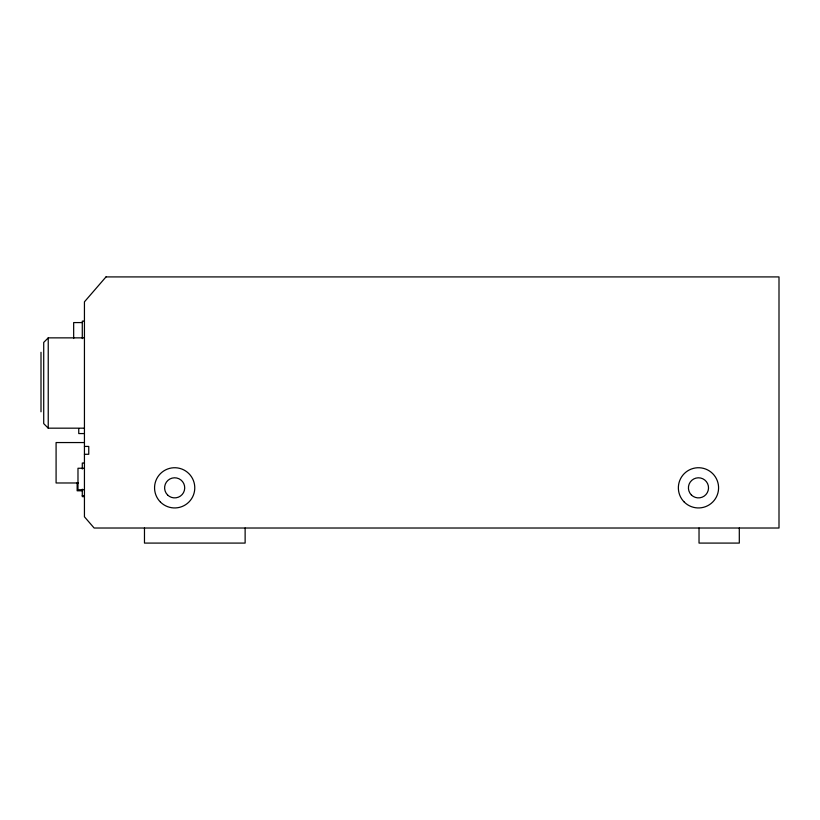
<?xml version="1.0" encoding="UTF-8"?>
<svg xmlns="http://www.w3.org/2000/svg" width="820" height="820" viewBox="0 0 820 820"><rect width="100%" height="100%" fill="white"/><g stroke="black" fill="none" stroke-linecap="round" stroke-linejoin="round"><path stroke-width="1.23" d="M84.439 337.861L48.236 337.861L43.716 342.422L43.716 423.622L48.236 428.173L84.439 428.173M84.439 321.122L82.287 321.122L82.287 338.609M82.051 322.578L73.667 322.578L73.667 338.506M84.439 433.565L78.751 433.565L78.751 428.624M84.439 442.554L56.088 442.554L56.088 482.98L78.279 482.98M84.439 446.428L88.755 446.428L88.755 454.28L84.439 454.28M84.439 463.033L82.287 463.033L82.287 469.03M84.439 468.251L77.982 468.251L77.982 489.745L84.439 489.745M82.01 490.79L77.141 490.79L77.141 482.765M82.287 495.639L84.439 495.639M84.439 496.633L82.287 496.633L82.287 489.15M739.302 528.018L739.302 543.086L699.029 543.086L699.029 528.018M245.129 528.018L245.129 543.086L144.474 543.086L144.474 528.018M48.236 337.861L48.236 428.173M41 352.303L41 411.804M105.995 276.914L84.439 301.842L84.439 516.805L94.136 528.018L779 528.018L779 276.914L105.995 276.914M160.453 502.065A20.11 20.11 0 0 0 194.094 493.035A20.11 20.11 0 0 0 169.453 468.415A20.11 20.11 0 0 0 160.453 502.065M167.557 494.952A10.055 10.055 0 0 0 184.377 490.442A10.055 10.055 0 0 0 172.056 478.132A10.055 10.055 0 0 0 167.557 494.952M684.259 502.065A20.11 20.11 0 0 0 717.9 493.035A20.11 20.11 0 0 0 693.259 468.415A20.11 20.11 0 0 0 684.259 502.065M691.362 494.952A10.055 10.055 0 0 0 708.183 490.442A10.055 10.055 0 0 0 695.862 478.132A10.055 10.055 0 0 0 691.362 494.952"/></g></svg>
